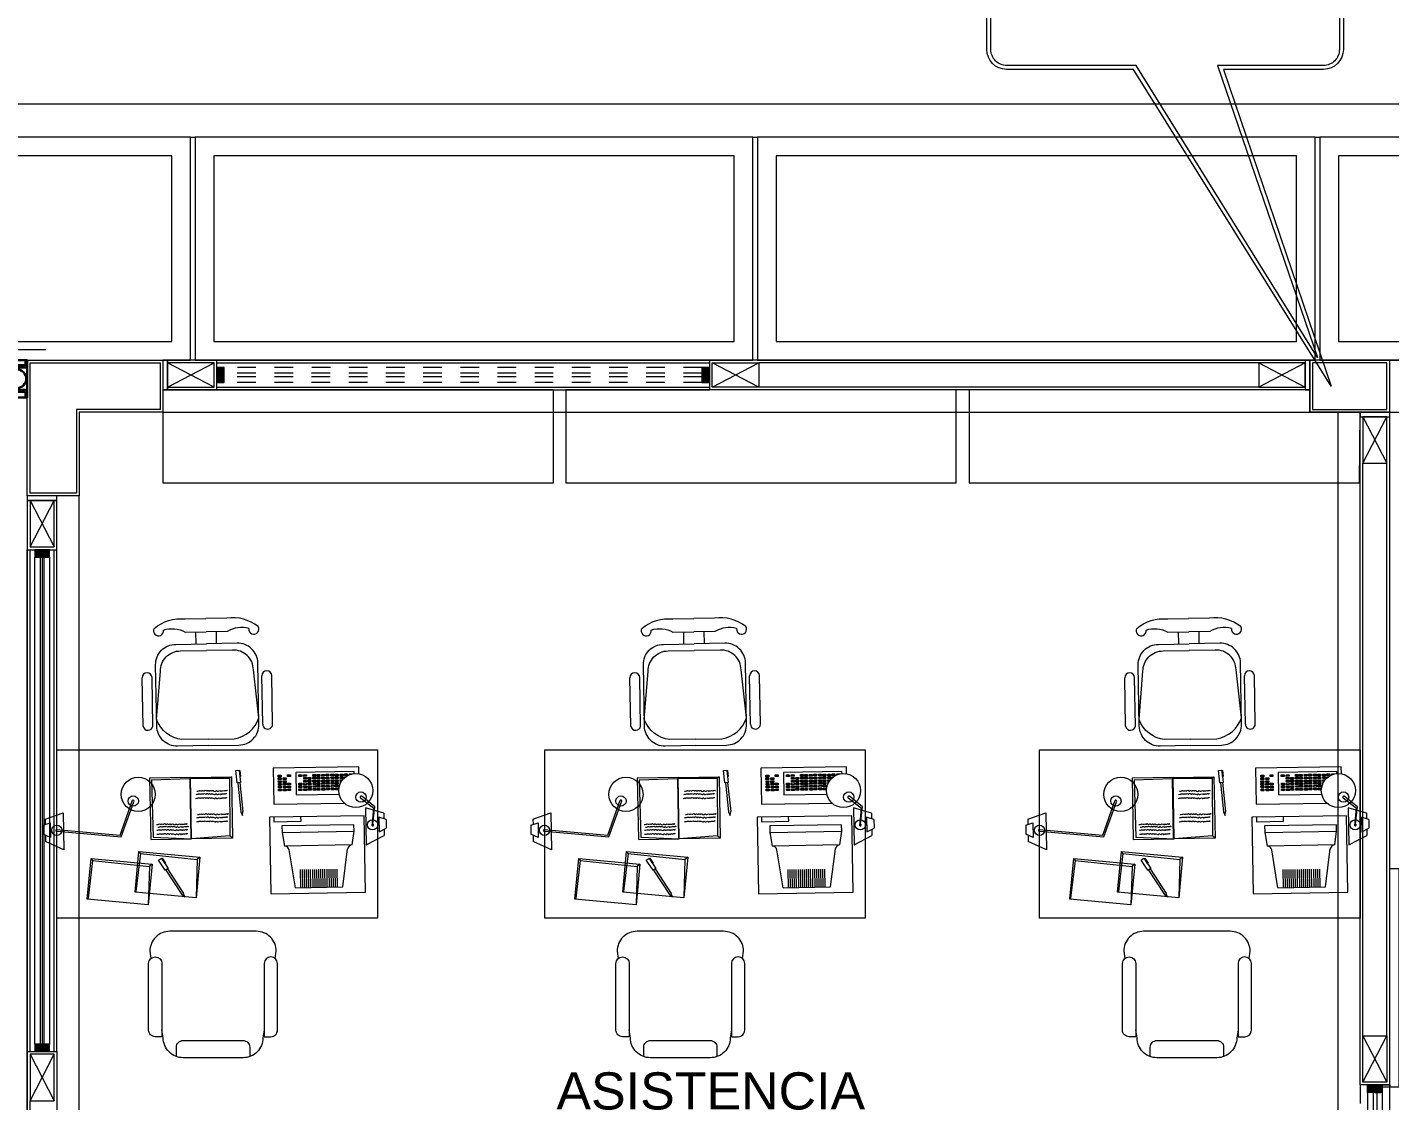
# Model space of a CAD drawing. Header units: metres. Extents: x 349075 to 349285, y 9281902 to 9282050.
# Drawn here: x 349103.76 to 349111.09, y 9281944.79 to 9281950.57 of the extents above; entities that cross this region are included whole.
import ezdxf

# ---------------------------------------------------------------- set-up
doc = ezdxf.new("R2010")
doc.units = ezdxf.units.M
doc.header["$LTSCALE"] = 0.25
for name, pattern in [('01 nivel$0$HIDDEN2', [0.1875, 0.125, -0.0625]), ('ACAD_ISO03W100', [30, 12, -18]), ('DASHED2', [0.762, 0.635, -0.127]), ('HIDDEN', [0.375, 0.25, -0.125])]:
    doc.linetypes.add(name, pattern=pattern)
doc.layers.add('0_VANOS', color=30, linetype='Continuous', lineweight=9)
doc.layers.add('ARQ-FONDO', color=253, linetype='CONTINUOUS', lineweight=9)
doc.styles.add('Arial_1', font='arial.ttf', dxfattribs={"height": 0.15})

# ---------------------------------------------------------------- blocks, each defined once
blk = doc.blocks.new('dsfd')
at = {"layer": 'ARQ-FONDO'}
for p, q in [((333298.399, 9094259.416), (333296.766, 9094259.416)), ((333300.842, 9094259.416), (333299.554, 9094259.416)), ((333296.511, 9094259.161), (333296.511, 9094258.428)), ((333301.097, 9094258.428), (333301.097, 9094259.161)), ((333296.766, 9094258.224), (333300.842, 9094258.224)), ((333296.766, 9094258.173), (333300.842, 9094258.173))]:
    blk.add_line(p, q, dxfattribs=at)
for points in [[(333299.554, 9094259.416), (333300.941, 9094263.493), (333298.399, 9094259.416)], [(333300.842, 9094259.365), (333299.478, 9094259.365), (333300.764, 9094263.123), (333298.432, 9094259.365), (333296.766, 9094259.365)]]:
    blk.add_lwpolyline(points, dxfattribs=at)
for points in [[(333296.766, 9094259.365, 0.414214), (333296.562, 9094259.161), (333296.562, 9094258.428, 0.414214), (333296.766, 9094258.224)], [(333300.842, 9094258.224, 0.414214), (333301.046, 9094258.428), (333301.046, 9094259.161, 0.414214), (333300.842, 9094259.365)]]:
    blk.add_lwpolyline(points, format="xyb", dxfattribs=at)
for centre, start, end in [((333296.766, 9094259.161), 90, 180), ((333300.842, 9094259.161), 0, 90), ((333296.766, 9094258.428), 180, 270), ((333300.842, 9094258.428), 270, 0)]:
    blk.add_arc(centre, 0.255, start, end, dxfattribs=at)
blk = doc.blocks.new('JUNTA VEREDA')
at = {"layer": 'ARQ-FONDO'}
blk.add_lwpolyline([(-0.0133, 1.2), (0.0121, 1.2), (0.0121, 0), (-0.0133, 0)], close=True, dxfattribs=at)
blk = doc.blocks.new('junta vereda 0.8')
at = {"layer": 'ARQ-FONDO'}
blk.add_lwpolyline([(0.0127, 0), (-0.0127, 0), (-0.0127, 0.8), (0.0127, 0.8)], close=True, dxfattribs=at)
blk = doc.blocks.new('VEREDAAAAA')
at = {"layer": 'ARQ-FONDO'}
for points in [[(-19.8301, -1.2), (-18.1524, -1.2), (-18.1524, 0), (-19.8301, 0)], [(-18.127, -1.2), (-15.127, -1.2), (-15.127, 0), (-18.127, 0)], [(-15.1016, -1.2), (-12.1016, -1.2), (-12.1016, 0), (-15.1016, 0)], [(-12.0762, -1.2), (-9.0762, -1.2), (-9.0762, 0), (-12.0762, 0)], [(-19.7301, -1.1), (-18.2524, -1.1), (-18.2524, -0.1), (-19.7301, -0.1)], [(-18.027, -1.1), (-15.227, -1.1), (-15.227, -0.1), (-18.027, -0.1)], [(-15.0016, -1.1), (-12.2016, -1.1), (-12.2016, -0.1), (-15.0016, -0.1)], [(-11.9762, -1.1), (-9.1762, -1.1), (-9.1762, -0.1), (-11.9762, -0.1)]]:
    blk.add_lwpolyline(points, close=True, dxfattribs=at)
for p in [(-18.1391, -1.2), (-15.1137, -1.2), (-12.0883, -1.2)]:
    blk.add_blockref('JUNTA VEREDA', p, dxfattribs=at)
at = {"layer": 'ARQ-FONDO', "rotation": 270}
blk.add_blockref('junta vereda 0.8', (-19.83, -1.2127), dxfattribs=at)
blk = doc.blocks.new('00_PTA_ 01')
at = {"layer": 'ARQ-FONDO'}
for points in [[(0, 0), (0.035, 0), (0.035, 0.025), (0.01, 0.025), (0.01, 0.065), (0, 0.065)], [(1, 0), (1, 0.065), (0.99, 0.065), (0.99, 0.025), (0.965, 0.025), (0.965, 0)], [(1.97, 0.105), (0.99, 0.105), (0.99, 0.065), (1.97, 0.065)]]:
    blk.add_lwpolyline(points, close=True, dxfattribs=at)
at = {"layer": 'ARQ-FONDO', "linetype": 'ACAD_ISO03W100', "ltscale": 0.01}
blk.add_arc((0.9904, 0.0646), 0.9804, 2.36213, 179.97615, dxfattribs=at)
at = {"layer": 'ARQ-FONDO', "linetype": 'HIDDEN', "ltscale": 0.25}
blk.add_arc((0.99, 0.065), 0.98, 359.9999999999994, 1.2213e-12, dxfattribs=at)
blk = doc.blocks.new('*U1753')
at = {"linetype": 'Continuous', "true_color": 0xbebebe}
for points in [[(3032.1314, 1351.1888), (3032.1314, 1351.2688), (3032.1714, 1351.2688), (3032.1714, 1351.1888)], [(3034.7414, 1351.1888), (3034.7414, 1351.2688), (3034.7814, 1351.2688), (3034.7814, 1351.1888)]]:
    blk.add_hatch(color=9, dxfattribs=at).paths.add_polyline_path(points)
at = {"layer": '0_VANOS', "linetype": 'Continuous'}
for p, q in [((3032.1314, 1351.2688), (3032.1714, 1351.2688)), ((3032.1314, 1351.2688), (3032.1314, 1351.1888)), ((3032.1714, 1351.2688), (3032.1714, 1351.1888)), ((3034.7414, 1351.1888), (3034.7414, 1351.2688)), ((3034.7414, 1351.2688), (3034.7814, 1351.2688)), ((3034.7814, 1351.2688), (3034.7814, 1351.1888)), ((3032.1714, 1351.1888), (3032.1314, 1351.1888)), ((3034.7814, 1351.1888), (3034.7414, 1351.1888))]:
    blk.add_line(p, q, dxfattribs=at)
at = {"layer": '0_VANOS', "linetype": '01 nivel$0$HIDDEN2', "ltscale": 0.5}
for p, q in [((3032.1708, 1351.2688), (3034.7408, 1351.2688)), ((3032.1714, 1351.2388), (3034.7414, 1351.2388)), ((3032.1714, 1351.2188), (3034.7414, 1351.2188)), ((3032.1714, 1351.1888), (3034.7414, 1351.1888))]:
    blk.add_line(p, q, dxfattribs=at)
at = {"layer": '0_VANOS', "linetype": '01 nivel$0$HIDDEN2'}
blk.add_line((3034.7414, 1351.2688), (3034.7814, 1351.2688), dxfattribs=at)
blk = doc.blocks.new('*U881')
at = {"linetype": 'Continuous', "lineweight": 0, "true_color": 0xbebebe}
for points in [[(3037.2524, 1360.5431), (3037.2124, 1360.5431), (3037.2124, 1360.4631), (3037.2524, 1360.4631)], [(3039.9124, 1360.5431), (3039.8724, 1360.5431), (3039.8724, 1360.4631), (3039.9124, 1360.4631)]]:
    blk.add_hatch(color=9, dxfattribs=at).paths.add_polyline_path(points)
at = {"layer": '0_VANOS', "linetype": 'Continuous'}
for p, q in [((3037.2524, 1360.5131), (3039.8724, 1360.5131)), ((3037.2524, 1360.5031), (3039.8724, 1360.5031)), ((3037.2524, 1360.4931), (3039.8724, 1360.4931))]:
    blk.add_line(p, q, dxfattribs=at)
for points in [[(3037.2124, 1360.5431), (3037.2124, 1360.4631), (3037.2524, 1360.4631), (3037.2524, 1360.5431)], [(3037.2524, 1360.5431), (3039.8724, 1360.5431), (3039.8724, 1360.4631), (3037.2524, 1360.4631)], [(3039.8724, 1360.5431), (3039.8724, 1360.4631), (3039.9124, 1360.4631), (3039.9124, 1360.5431)]]:
    blk.add_lwpolyline(points, close=True, dxfattribs=at)
blk = doc.blocks.new('montante')
at = {"layer": 'ARQ-FONDO', "lineweight": 30}
for p, q in [((0.0455, 0.07), (0.0455, 0.095)), ((0, 0.07), (0.0455, 0.07)), ((0, 0.06), (0.0555, 0.06)), ((0, -0.06), (0.0555, -0.06)), ((0, -0.07), (0.0455, -0.07)), ((0.0455, -0.07), (0.0455, -0.095))]:
    blk.add_line(p, q, dxfattribs=at)
blk.add_lwpolyline([(-0.0945, 0.1), (-0.0945, -0.1), (0.0555, -0.1), (0.0555, 0.1)], close=True, dxfattribs=at)
blk.add_circle((0, 0), 0.05, dxfattribs=at)
for centre, radius, start, end in [((0.0505, 0.095), 0.005, 0, 180), ((0, 0), 0.07, 90, 270), ((0, 0), 0.06, 90, 270), ((0.0505, -0.095), 0.005, 180, 0)]:
    blk.add_arc(centre, radius, start, end, dxfattribs=at)
blk = doc.blocks.new('ESCRITORIOOO TOPICO')
at = {"layer": 'ARQ-FONDO', "lineweight": 0}
for p, q in [((-0.9749, 1.4753), (-0.976, 1.5398)), ((-0.8649, 1.4772), (-0.866, 1.5417)), ((-1.2608, 1.0323), (-1.2654, 1.2932)), ((-1.2078, 1.0333), (-1.2124, 1.2941)), ((-0.6167, 1.0435), (-0.6212, 1.3043)), ((-0.5637, 1.0444), (-0.5682, 1.3053)), ((-0.1005, 0.8146), (-0.5614, 0.8066)), ((-0.5614, 0.8066), (-0.5581, 0.6126)), ((-0.0999, 0.7769), (-0.1005, 0.8146)), ((-1.2152, 0.7438), (-1.0099, 0.7522)), ((-1.2152, 0.7438), (-1.2058, 0.4364)), ((-1.0099, 0.7522), (-1.0043, 0.4263)), ((-1.0009, 0.7523), (-1.0055, 0.7561)), ((-0.7955, 0.751), (-1.0009, 0.7523)), ((-0.7855, 0.7601), (-0.7955, 0.751)), ((-0.7955, 0.751), (-0.7942, 0.4435)), ((-0.7612, 0.7939), (-0.7433, 0.7958)), ((-0.7541, 0.7285), (-0.7612, 0.7939)), ((-0.7442, 0.7939), (-0.7395, 0.7944)), ((-0.7442, 0.7939), (-0.7407, 0.762)), ((-0.7433, 0.7958), (-0.7362, 0.7303)), ((-0.7407, 0.762), (-0.736, 0.7625)), ((-0.7395, 0.7944), (-0.736, 0.7625)), ((-0.1244, 0.7899), (-0.4397, 0.7845)), ((-0.4397, 0.7845), (-0.4376, 0.6632)), ((-0.1242, 0.778), (-0.1244, 0.7899)), ((-0.7512, 0.7288), (-0.7541, 0.7285)), ((-0.7362, 0.7303), (-0.7512, 0.7287)), ((-0.7512, 0.7288), (-0.7342, 0.572)), ((-0.7403, 0.73), (-0.7233, 0.5732)), ((-0.4376, 0.6632), (-0.206, 0.6672)), ((-1.3834, 0.4465), (-1.3173, 0.6342)), ((-1.3781, 0.4368), (-1.3108, 0.6253)), ((-0.5581, 0.6126), (-0.1787, 0.6192)), ((-0.0192, 0.5893), (-0.0907, 0.6465)), ((-0.0142, 0.5992), (-0.0846, 0.6556)), ((0.0347, 0.5641), (-0.0632, 0.5945)), ((-0.0632, 0.5945), (-0.0598, 0.3953)), ((-0.0276, 0.4969), (-0.0192, 0.5893)), ((-0.024, 0.5073), (-0.0142, 0.5992)), ((-1.7985, 0.4997), (-1.7597, 0.5132)), ((-1.7872, 0.5325), (-1.6903, 0.5663)), ((-1.7872, 0.5325), (-1.7867, 0.5038)), ((-1.7597, 0.5132), (-1.7584, 0.4335)), ((-1.6903, 0.5663), (-1.6869, 0.3671)), ((-0.7342, 0.572), (-0.726, 0.5527)), ((-0.726, 0.5527), (-0.7233, 0.5732)), ((-0.0718, 0.5514), (-0.5812, 0.5426)), ((-0.5812, 0.5426), (-0.5741, 0.1302)), ((-0.557, 0.543), (-0.5566, 0.5187)), ((-0.5566, 0.5187), (-0.411, 0.5212)), ((-0.411, 0.5212), (-0.4114, 0.5455)), ((-0.0647, 0.139), (-0.0718, 0.5514)), ((0.008, 0.5438), (0.0094, 0.4641)), ((0.0472, 0.5316), (0.008, 0.5438)), ((0.0347, 0.5641), (0.0352, 0.5354)), ((0.0472, 0.5316), (0.048, 0.4837)), ((-1.7985, 0.4997), (-1.7976, 0.4517)), ((-1.7584, 0.4335), (-1.7976, 0.4517)), ((-1.7857, 0.4461), (-1.7851, 0.4126)), ((-1.7265, 0.4777), (-1.3834, 0.4465)), ((-1.7226, 0.4675), (-1.3781, 0.4368)), ((-0.7942, 0.4435), (-0.9998, 0.4264)), ((-0.7798, 0.4302), (-0.7942, 0.4435)), ((-0.1263, 0.5026), (-0.5134, 0.4959)), ((-0.5134, 0.4959), (-0.5128, 0.4616)), ((-0.5128, 0.4616), (-0.1257, 0.4683)), ((-0.5128, 0.4616), (-0.5003, 0.3876)), ((-0.1353, 0.3939), (-0.1257, 0.4683)), ((-0.1257, 0.4683), (-0.1263, 0.5026)), ((-0.0598, 0.3953), (0.0368, 0.4442)), ((0.0094, 0.4641), (0.048, 0.4837)), ((0.0362, 0.4777), (0.0368, 0.4442)), ((-1.6869, 0.3671), (-1.7851, 0.4126)), ((-1.2058, 0.4364), (-0.9998, 0.4264)), ((-0.1353, 0.3939), (-0.5003, 0.3876)), ((-0.4413, 0.164), (-0.4748, 0.368)), ((-0.1865, 0.1685), (-0.1601, 0.3735)), ((-1.5322, 0.3109), (-1.5566, 0.1069)), ((-1.5401, 0.3218), (-1.5322, 0.3109)), ((-1.5322, 0.3109), (-1.2265, 0.2776)), ((-1.2752, 0.348), (-1.2996, 0.144)), ((-1.2752, 0.348), (-1.2831, 0.359)), ((-1.2752, 0.348), (-0.9695, 0.3148)), ((-1.1772, 0.3124), (-1.1621, 0.3223)), ((-1.1411, 0.2574), (-1.1772, 0.3124)), ((-1.1621, 0.3223), (-1.126, 0.2672)), ((-1.162, 0.3202), (-1.1581, 0.3227)), ((-1.162, 0.3202), (-1.1444, 0.2933)), ((-1.1581, 0.3227), (-1.1405, 0.2959)), ((-1.1444, 0.2933), (-1.1405, 0.2959)), ((-0.9695, 0.3148), (-0.9755, 0.1086)), ((-0.9546, 0.3276), (-0.9695, 0.3148)), ((-1.2265, 0.2776), (-1.2325, 0.0715)), ((-1.2116, 0.2905), (-1.2265, 0.2776)), ((-1.1386, 0.2591), (-1.1411, 0.2574)), ((-1.126, 0.2672), (-1.1386, 0.259)), ((-1.1386, 0.2591), (-1.0521, 0.1271)), ((-1.1294, 0.2651), (-1.0429, 0.1332)), ((-0.4124, 0.1645), (-0.4141, 0.2611)), ((-0.4014, 0.1647), (-0.4031, 0.2613)), ((-0.3904, 0.1649), (-0.3921, 0.2615)), ((-0.3794, 0.1651), (-0.3811, 0.2617)), ((-0.3684, 0.1653), (-0.3701, 0.2619)), ((-0.3574, 0.1655), (-0.3591, 0.262)), ((-0.3464, 0.1657), (-0.3481, 0.2622)), ((-0.3354, 0.1659), (-0.3371, 0.2624)), ((-0.3354, 0.1659), (-0.3371, 0.2624)), ((-0.3244, 0.1661), (-0.3261, 0.2626)), ((-0.3134, 0.1663), (-0.3151, 0.2628)), ((-0.3024, 0.1664), (-0.3041, 0.263)), ((-0.2914, 0.1666), (-0.2931, 0.2632)), ((-0.2804, 0.1668), (-0.2821, 0.2634)), ((-0.2694, 0.167), (-0.2711, 0.2636)), ((-0.2584, 0.1672), (-0.2601, 0.2638)), ((-0.2474, 0.1674), (-0.2491, 0.264)), ((-0.2364, 0.1676), (-0.2381, 0.2641)), ((-0.2254, 0.1678), (-0.2271, 0.2643)), ((-0.2144, 0.168), (-0.2161, 0.2645)), ((-0.4413, 0.164), (-0.1865, 0.1685)), ((-1.5566, 0.1069), (-1.5608, 0.1028)), ((-1.2996, 0.144), (-1.3038, 0.14)), ((-1.0521, 0.1271), (-1.036, 0.1137)), ((-1.036, 0.1137), (-1.0429, 0.1332)), ((-0.5741, 0.1302), (-0.0647, 0.139))]:
    blk.add_line(p, q, dxfattribs=at)
for points in [[(-0.6416, 1.5688, 0.207066), (-0.8097, 1.6138), (-0.9222, 1.6119)], [(-1.2012, 1.5591, -0.207066), (-1.0347, 1.6099), (-0.9222, 1.6119)], [(-1.1511, 1.55, -0.214578), (-1.034, 1.5388), (-0.921, 1.5407)], [(-0.6913, 1.5579, 0.214578), (-0.808, 1.5427), (-0.921, 1.5407)], [(-0.9104, 0.9285), (-1.0753, 0.9256, -0.414214), (-1.1872, 1.0337), (-1.193, 1.3637, -0.418376), (-1.0848, 1.4733), (-0.9199, 1.4762)], [(-0.9104, 0.9285), (-0.7454, 0.9314, 0.414214), (-0.6373, 1.0432), (-0.643, 1.3732, 0.418376), (-0.7549, 1.4791), (-0.9199, 1.4762)], [(-0.911, 0.9631), (-1.0513, 0.9606, -0.28028), (-1.1878, 1.0683), (-1.1677, 1.3282, -0.418376), (-1.0595, 1.4379), (-0.9192, 1.4403)], [(-0.911, 0.9631), (-0.7707, 0.9655, 0.28028), (-0.6379, 1.0778), (-0.6671, 1.3369, 0.418376), (-0.7789, 1.4428), (-0.9192, 1.4403)]]:
    blk.add_lwpolyline(points, format="xyb", dxfattribs=at)
for points in [[(-1.7238, 0.9055), (0, 0.9055), (0, 0), (-1.7238, 0)], [(-1.0055, 0.7563), (-1.2255, 0.7525), (-1.2197, 0.4226), (-0.9998, 0.4264)], [(-1.0055, 0.7563), (-0.7855, 0.7601), (-0.7798, 0.4302), (-0.9998, 0.4264)], [(-0.5337, 0.7695), (-0.5181, 0.7698), (-0.5179, 0.7609), (-0.5335, 0.7607)], [(-0.5334, 0.7545), (-0.5178, 0.7548), (-0.5176, 0.746), (-0.5333, 0.7457)], [(-0.5332, 0.7389), (-0.5175, 0.7392), (-0.5174, 0.7303), (-0.533, 0.7301)], [(-0.5069, 0.755), (-0.4913, 0.7553), (-0.4911, 0.7464), (-0.5068, 0.7462)], [(-0.5066, 0.7394), (-0.491, 0.7396), (-0.4908, 0.7308), (-0.5065, 0.7305)], [(-0.484, 0.7704), (-0.4684, 0.7706), (-0.4682, 0.7618), (-0.4839, 0.7615)], [(-0.4235, 0.7714), (-0.4078, 0.7717), (-0.4077, 0.7628), (-0.4233, 0.7626)], [(-0.397, 0.7719), (-0.3813, 0.7721), (-0.3812, 0.7633), (-0.3968, 0.763)], [(-0.3967, 0.7569), (-0.381, 0.7572), (-0.3809, 0.7483), (-0.3965, 0.7481)], [(-0.3964, 0.7413), (-0.3808, 0.7415), (-0.3806, 0.7327), (-0.3963, 0.7324)], [(-0.3736, 0.7573), (-0.3579, 0.7576), (-0.3578, 0.7487), (-0.3734, 0.7485)], [(-0.3733, 0.7417), (-0.3576, 0.7419), (-0.3575, 0.7331), (-0.3731, 0.7328)], [(-0.3473, 0.7727), (-0.3316, 0.773), (-0.3315, 0.7642), (-0.3471, 0.7639)], [(-0.347, 0.7578), (-0.3314, 0.758), (-0.3312, 0.7492), (-0.3469, 0.7489)], [(-0.3468, 0.7421), (-0.3311, 0.7424), (-0.331, 0.7336), (-0.3466, 0.7333)], [(-0.3262, 0.7731), (-0.3106, 0.7734), (-0.3104, 0.7645), (-0.326, 0.7643)], [(-0.3259, 0.7581), (-0.3103, 0.7584), (-0.3101, 0.7496), (-0.3258, 0.7493)], [(-0.3257, 0.7425), (-0.31, 0.7428), (-0.3099, 0.7339), (-0.3255, 0.7337)], [(-0.2997, 0.7736), (-0.284, 0.7738), (-0.2839, 0.765), (-0.2995, 0.7647)], [(-0.2994, 0.7586), (-0.2838, 0.7589), (-0.2836, 0.75), (-0.2993, 0.7498)], [(-0.2991, 0.743), (-0.2835, 0.7432), (-0.2833, 0.7344), (-0.299, 0.7341)], [(-0.2765, 0.774), (-0.2609, 0.7742), (-0.2607, 0.7654), (-0.2764, 0.7651)], [(-0.2763, 0.759), (-0.2606, 0.7593), (-0.2605, 0.7504), (-0.2761, 0.7502)], [(-0.276, 0.7434), (-0.2604, 0.7436), (-0.2602, 0.7348), (-0.2759, 0.7345)], [(-0.25, 0.7744), (-0.2344, 0.7747), (-0.2342, 0.7659), (-0.2499, 0.7656)], [(-0.2497, 0.7595), (-0.2341, 0.7597), (-0.2339, 0.7509), (-0.2496, 0.7506)], [(-0.2495, 0.7438), (-0.2338, 0.7441), (-0.2337, 0.7353), (-0.2493, 0.735)], [(-0.2276, 0.7748), (-0.2119, 0.7751), (-0.2118, 0.7662), (-0.2274, 0.766)], [(-0.2273, 0.7598), (-0.2117, 0.7601), (-0.2115, 0.7513), (-0.2271, 0.751)], [(-0.227, 0.7442), (-0.2114, 0.7445), (-0.2112, 0.7356), (-0.2269, 0.7354)], [(-0.201, 0.7753), (-0.1854, 0.7755), (-0.1852, 0.7667), (-0.2009, 0.7664)], [(-0.2008, 0.7603), (-0.1851, 0.7606), (-0.185, 0.7517), (-0.2006, 0.7515)], [(-0.1779, 0.7757), (-0.1622, 0.7759), (-0.1621, 0.7671), (-0.1777, 0.7668)], [(-0.5329, 0.7246), (-0.5173, 0.7249), (-0.5171, 0.7161), (-0.5328, 0.7158)], [(-0.5327, 0.7097), (-0.517, 0.7099), (-0.5169, 0.7011), (-0.5325, 0.7008)], [(-0.5324, 0.694), (-0.5167, 0.6943), (-0.5166, 0.6855), (-0.5322, 0.6852)], [(-0.5064, 0.7251), (-0.4907, 0.7254), (-0.4906, 0.7165), (-0.5062, 0.7162)], [(-0.5061, 0.7101), (-0.4905, 0.7104), (-0.4903, 0.7016), (-0.506, 0.7013)], [(-0.5059, 0.6945), (-0.4902, 0.6948), (-0.4901, 0.6859), (-0.5057, 0.6857)], [(-0.4833, 0.7255), (-0.4676, 0.7258), (-0.4675, 0.7169), (-0.4831, 0.7166)], [(-0.483, 0.7105), (-0.4674, 0.7108), (-0.4672, 0.702), (-0.4828, 0.7017)], [(-0.4827, 0.6949), (-0.4671, 0.6952), (-0.4669, 0.6863), (-0.4826, 0.6861)], [(-0.4227, 0.7265), (-0.4071, 0.7268), (-0.4069, 0.718), (-0.4226, 0.7177)], [(-0.4225, 0.7116), (-0.4068, 0.7119), (-0.4067, 0.703), (-0.4223, 0.7027)], [(-0.4222, 0.6959), (-0.4065, 0.6962), (-0.4064, 0.6874), (-0.422, 0.6871)], [(-0.3962, 0.727), (-0.3805, 0.7273), (-0.3804, 0.7184), (-0.396, 0.7182)], [(-0.3959, 0.712), (-0.3803, 0.7123), (-0.3801, 0.7035), (-0.3958, 0.7032)], [(-0.3956, 0.6964), (-0.38, 0.6967), (-0.3798, 0.6878), (-0.3955, 0.6876)], [(-0.373, 0.7274), (-0.3574, 0.7277), (-0.3572, 0.7188), (-0.3729, 0.7186)], [(-0.3728, 0.7124), (-0.3571, 0.7127), (-0.357, 0.7039), (-0.3726, 0.7036)], [(-0.3725, 0.6968), (-0.3569, 0.6971), (-0.3567, 0.6882), (-0.3724, 0.688)], [(-0.3465, 0.7279), (-0.3309, 0.7281), (-0.3307, 0.7193), (-0.3464, 0.719)], [(-0.3463, 0.7129), (-0.3306, 0.7132), (-0.3305, 0.7043), (-0.3461, 0.7041)], [(-0.346, 0.6973), (-0.3303, 0.6975), (-0.3302, 0.6887), (-0.3458, 0.6884)], [(-0.3254, 0.7282), (-0.3098, 0.7285), (-0.3096, 0.7197), (-0.3253, 0.7194)], [(-0.3252, 0.7133), (-0.3095, 0.7135), (-0.3094, 0.7047), (-0.325, 0.7044)], [(-0.3249, 0.6976), (-0.3092, 0.6979), (-0.3091, 0.6891), (-0.3247, 0.6888)], [(-0.2989, 0.7287), (-0.2832, 0.729), (-0.2831, 0.7201), (-0.2987, 0.7198)], [(-0.2986, 0.7137), (-0.283, 0.714), (-0.2828, 0.7052), (-0.2985, 0.7049)], [(-0.2984, 0.6981), (-0.2827, 0.6984), (-0.2826, 0.6895), (-0.2982, 0.6893)], [(-0.2758, 0.7291), (-0.2601, 0.7294), (-0.26, 0.7205), (-0.2756, 0.7202)], [(-0.2755, 0.7141), (-0.2599, 0.7144), (-0.2597, 0.7056), (-0.2753, 0.7053)], [(-0.2752, 0.6985), (-0.2596, 0.6988), (-0.2594, 0.6899), (-0.2751, 0.6897)], [(-0.2492, 0.7295), (-0.2336, 0.7298), (-0.2334, 0.721), (-0.2491, 0.7207)], [(-0.249, 0.7146), (-0.2333, 0.7149), (-0.2332, 0.706), (-0.2488, 0.7057)], [(-0.2487, 0.6989), (-0.2331, 0.6992), (-0.2329, 0.6904), (-0.2485, 0.6901)], [(-0.2268, 0.7299), (-0.2111, 0.7302), (-0.211, 0.7214), (-0.2266, 0.7211)], [(-0.2265, 0.715), (-0.2109, 0.7152), (-0.2107, 0.7064), (-0.2264, 0.7061)], [(-0.2262, 0.6993), (-0.2106, 0.6996), (-0.2104, 0.6908), (-0.2261, 0.6905)], [(-1.561, 0.1028), (-1.5401, 0.3218), (-1.2116, 0.2905), (-1.2325, 0.0715)], [(-1.304, 0.14), (-1.2831, 0.359), (-0.9546, 0.3276), (-0.9755, 0.1086)]]:
    blk.add_lwpolyline(points, close=True, dxfattribs=at)
for points in [[(-0.1936, 0.7359), (-0.2003, 0.7358), (-0.2005, 0.7447), (-0.1871, 0.7449)], [(-0.1775, 0.7549), (-0.1776, 0.7607), (-0.1702, 0.7608)], [(-0.1513, 0.7714), (-0.1514, 0.7761), (-0.1357, 0.7764), (-0.1357, 0.7763)], [(-0.2001, 0.7239), (-0.2002, 0.7304), (-0.1969, 0.7305)]]:
    blk.add_lwpolyline(points, dxfattribs=at)
for centre, radius in [((-1.2868, 0.6662), 0.0919), ((-0.1162, 0.6865), 0.0919), ((-0.0884, 0.6516), 0.0277), ((-1.3134, 0.6304), 0.0277), ((-0.0258, 0.5021), 0.0277), ((-1.7245, 0.4726), 0.0277)]:
    blk.add_circle(centre, radius, dxfattribs=at)
for centre, radius, start, end in [((-1.1777, 1.546), 0.0269, 150.81591, 8.52796), ((-0.6646, 1.5549), 0.0269, 173.45827, 31.17032), ((-1.2389, 1.2936), 0.0265, 0.99311, 180.99311), ((-0.5947, 1.3048), 0.0265, 0.99311, 180.99311), ((-1.2345, 1.0377), 0.0269, 191.57118, 350.63508), ((-0.5902, 1.044), 0.0265, 180.99311, 0.99311), ((-1.3141, 0.6298), 0.0055, 305.96823, 125.96823), ((-0.0877, 0.651), 0.0055, 56.018, 236.018), ((-1.7245, 0.4726), 0.0055, 111.22931, 291.22931), ((-0.0258, 0.5021), 0.0055, 250.75692, 70.75692), ((-0.4987, 0.3633), 0.0244, 7.42687, 93.74116), ((-0.136, 0.3695), 0.0244, 88.24507, 174.55935)]:
    blk.add_arc(centre, radius, start, end, dxfattribs=at)
for points, knots in [([(-0.9758, 0.6662), (-0.972, 0.6664), (-0.9663, 0.6667), (-0.958, 0.6706), (-0.9512, 0.6662), (-0.944, 0.6714), (-0.9367, 0.6654), (-0.93, 0.6747), (-0.923, 0.6635), (-0.9168, 0.6741), (-0.9079, 0.663), (-0.9023, 0.6732), (-0.8965, 0.6653), (-0.8884, 0.6743), (-0.8756, 0.6588), (-0.8702, 0.6714), (-0.8612, 0.6604), (-0.8507, 0.6748), (-0.8446, 0.6631), (-0.8425, 0.6704), (-0.8382, 0.6656), (-0.8334, 0.6707), (-0.8264, 0.6667), (-0.8202, 0.6716), (-0.8153, 0.6664), (-0.8132, 0.6732), (-0.8116, 0.6698), (-0.8104, 0.67), (-0.8099, 0.6702)], [0, 0, 0, 0, 0.0113474, 0.0171504, 0.0259843, 0.0315932, 0.0404271, 0.0465814, 0.0563193, 0.0612894, 0.0731772, 0.0781475, 0.0860196, 0.0890327, 0.1091109, 0.1130472, 0.1196384, 0.1365864, 0.1405661, 0.1445023, 0.1489529, 0.1520995, 0.1621419, 0.1677098, 0.1721605, 0.1761402, 0.17813, 0.1795377, 0.1795377, 0.1795377, 0.1795377]), ([(-0.9715, 0.6834), (-0.9677, 0.6836), (-0.962, 0.6839), (-0.9538, 0.6878), (-0.9469, 0.6834), (-0.9397, 0.6886), (-0.9324, 0.6826), (-0.9258, 0.6919), (-0.9187, 0.6807), (-0.9125, 0.6913), (-0.9036, 0.6802), (-0.898, 0.6904), (-0.8922, 0.6826), (-0.8841, 0.6915), (-0.8713, 0.676), (-0.8659, 0.6886), (-0.857, 0.6776), (-0.8464, 0.692), (-0.8403, 0.6803), (-0.8383, 0.6876), (-0.8339, 0.6828), (-0.8291, 0.6879), (-0.8222, 0.6839), (-0.8159, 0.6888), (-0.8111, 0.6837), (-0.8089, 0.6904), (-0.8073, 0.687), (-0.8061, 0.6873), (-0.8056, 0.6874)], [0, 0, 0, 0, 0.0113474, 0.0171504, 0.0259843, 0.0315932, 0.0404271, 0.0465814, 0.0563193, 0.0612894, 0.0731772, 0.0781475, 0.0860196, 0.0890327, 0.1091109, 0.1130472, 0.1196384, 0.1365864, 0.1405661, 0.1445022, 0.1489529, 0.1520995, 0.1621419, 0.1677098, 0.1721605, 0.1761401, 0.17813, 0.1795377, 0.1795377, 0.1795377, 0.1795377]), ([(-0.9766, 0.6445), (-0.9728, 0.6447), (-0.9671, 0.645), (-0.9588, 0.6489), (-0.9519, 0.6445), (-0.9448, 0.6496), (-0.9374, 0.6437), (-0.9308, 0.653), (-0.9238, 0.6417), (-0.9175, 0.6524), (-0.9087, 0.6413), (-0.903, 0.6515), (-0.8973, 0.6436), (-0.8892, 0.6526), (-0.8764, 0.6371), (-0.8709, 0.6497), (-0.862, 0.6386), (-0.8514, 0.6531), (-0.8454, 0.6413), (-0.8433, 0.6486), (-0.839, 0.6438), (-0.8342, 0.649), (-0.8272, 0.645), (-0.821, 0.6499), (-0.8161, 0.6447), (-0.8139, 0.6514), (-0.8124, 0.648), (-0.8112, 0.6483), (-0.8107, 0.6484)], [0, 0, 0, 0, 0.0113474, 0.0171504, 0.0259843, 0.0315932, 0.0404271, 0.0465814, 0.0563193, 0.0612894, 0.0731771, 0.0781475, 0.0860196, 0.0890327, 0.1091109, 0.1130472, 0.1196384, 0.1365863, 0.1405661, 0.1445022, 0.1489529, 0.1520995, 0.1621419, 0.1677098, 0.1721605, 0.1761401, 0.17813, 0.1795377, 0.1795377, 0.1795377, 0.1795377]), ([(-0.9721, 0.5188), (-0.9683, 0.519), (-0.9626, 0.5193), (-0.9543, 0.5232), (-0.9475, 0.5188), (-0.9403, 0.524), (-0.933, 0.518), (-0.9263, 0.5273), (-0.9193, 0.5161), (-0.9131, 0.5267), (-0.9042, 0.5156), (-0.8986, 0.5258), (-0.8928, 0.518), (-0.8847, 0.5269), (-0.8719, 0.5114), (-0.8665, 0.524), (-0.8575, 0.513), (-0.847, 0.5274), (-0.8409, 0.5157), (-0.8388, 0.523), (-0.8345, 0.5182), (-0.8297, 0.5233), (-0.8227, 0.5193), (-0.8165, 0.5242), (-0.8116, 0.5191), (-0.8095, 0.5258), (-0.8079, 0.5224), (-0.8067, 0.5227), (-0.8062, 0.5228)], [0, 0, 0, 0, 0.0113474, 0.0171504, 0.0259843, 0.0315932, 0.0404271, 0.0465814, 0.0563193, 0.0612894, 0.0731771, 0.0781475, 0.0860196, 0.0890327, 0.1091109, 0.1130472, 0.1196384, 0.1365863, 0.1405661, 0.1445022, 0.1489528, 0.1520994, 0.1621419, 0.1677098, 0.1721605, 0.1761401, 0.17813, 0.1795377, 0.1795377, 0.1795377, 0.1795377]), ([(-0.9713, 0.5405), (-0.9675, 0.5407), (-0.9618, 0.5411), (-0.9536, 0.5449), (-0.9467, 0.5405), (-0.9395, 0.5457), (-0.9322, 0.5398), (-0.9256, 0.5491), (-0.9186, 0.5378), (-0.9123, 0.5484), (-0.9034, 0.5374), (-0.8978, 0.5476), (-0.8921, 0.5397), (-0.8839, 0.5487), (-0.8712, 0.5332), (-0.8657, 0.5458), (-0.8568, 0.5347), (-0.8462, 0.5492), (-0.8402, 0.5374), (-0.8381, 0.5447), (-0.8338, 0.5399), (-0.8289, 0.5451), (-0.822, 0.5411), (-0.8158, 0.546), (-0.8109, 0.5408), (-0.8087, 0.5475), (-0.8071, 0.5441), (-0.8059, 0.5444), (-0.8054, 0.5445)], [0, 0, 0, 0, 0.0113474, 0.0171504, 0.0259843, 0.0315932, 0.0404271, 0.0465814, 0.0563193, 0.0612894, 0.0731771, 0.0781475, 0.0860196, 0.0890327, 0.1091109, 0.1130472, 0.1196384, 0.1365863, 0.1405661, 0.1445022, 0.1489529, 0.1520995, 0.1621419, 0.1677098, 0.1721605, 0.1761401, 0.17813, 0.1795377, 0.1795377, 0.1795377, 0.1795377]), ([(-0.9671, 0.5578), (-0.9633, 0.558), (-0.9575, 0.5583), (-0.9493, 0.5622), (-0.9424, 0.5578), (-0.9353, 0.5629), (-0.9279, 0.557), (-0.9213, 0.5663), (-0.9143, 0.555), (-0.908, 0.5657), (-0.8992, 0.5546), (-0.8935, 0.5648), (-0.8878, 0.5569), (-0.8796, 0.5659), (-0.8669, 0.5504), (-0.8614, 0.563), (-0.8525, 0.5519), (-0.8419, 0.5664), (-0.8359, 0.5546), (-0.8338, 0.5619), (-0.8295, 0.5571), (-0.8246, 0.5623), (-0.8177, 0.5583), (-0.8115, 0.5632), (-0.8066, 0.558), (-0.8044, 0.5647), (-0.8029, 0.5613), (-0.8017, 0.5616), (-0.8012, 0.5617)], [0, 0, 0, 0, 0.0113474, 0.0171504, 0.0259843, 0.0315932, 0.0404271, 0.0465814, 0.0563193, 0.0612894, 0.0731771, 0.0781475, 0.0860196, 0.0890327, 0.1091109, 0.1130472, 0.1196384, 0.1365864, 0.1405661, 0.1445022, 0.1489529, 0.1520995, 0.1621419, 0.1677098, 0.1721605, 0.1761401, 0.17813, 0.1795377, 0.1795377, 0.1795377, 0.1795377]), ([(-1.1891, 0.5036), (-1.1853, 0.5038), (-1.1796, 0.5041), (-1.1714, 0.508), (-1.1645, 0.5036), (-1.1573, 0.5088), (-1.15, 0.5029), (-1.1434, 0.5121), (-1.1363, 0.5009), (-1.1301, 0.5115), (-1.1212, 0.5004), (-1.1156, 0.5106), (-1.1099, 0.5028), (-1.1017, 0.5117), (-1.089, 0.4962), (-1.0835, 0.5088), (-1.0746, 0.4978), (-1.064, 0.5123), (-1.058, 0.5005), (-1.0559, 0.5078), (-1.0516, 0.503), (-1.0467, 0.5081), (-1.0398, 0.5042), (-1.0335, 0.509), (-1.0287, 0.5039), (-1.0265, 0.5106), (-1.0249, 0.5072), (-1.0237, 0.5075), (-1.0232, 0.5076)], [0, 0, 0, 0, 0.0113474, 0.0171504, 0.0259843, 0.0315932, 0.0404271, 0.0465814, 0.0563193, 0.0612894, 0.0731771, 0.0781475, 0.0860196, 0.0890327, 0.1091109, 0.1130472, 0.1196384, 0.1365864, 0.1405661, 0.1445022, 0.1489529, 0.1520995, 0.1621419, 0.1677098, 0.1721605, 0.1761401, 0.17813, 0.1795377, 0.1795377, 0.1795377, 0.1795377]), ([(-1.1871, 0.4511), (-1.1833, 0.4513), (-1.1776, 0.4516), (-1.1693, 0.4555), (-1.1624, 0.4511), (-1.1553, 0.4563), (-1.1479, 0.4503), (-1.1413, 0.4596), (-1.1343, 0.4484), (-1.1281, 0.459), (-1.1192, 0.4479), (-1.1135, 0.4581), (-1.1078, 0.4502), (-1.0997, 0.4592), (-1.0869, 0.4437), (-1.0814, 0.4563), (-1.0725, 0.4452), (-1.062, 0.4597), (-1.0559, 0.448), (-1.0538, 0.4552), (-1.0495, 0.4505), (-1.0447, 0.4556), (-1.0377, 0.4516), (-1.0315, 0.4565), (-1.0266, 0.4513), (-1.0244, 0.4581), (-1.0229, 0.4547), (-1.0217, 0.4549), (-1.0212, 0.4551)], [0, 0, 0, 0, 0.0113474, 0.0171504, 0.0259843, 0.0315932, 0.0404271, 0.0465814, 0.0563193, 0.0612894, 0.0731771, 0.0781475, 0.0860196, 0.0890327, 0.1091109, 0.1130472, 0.1196384, 0.1365864, 0.1405661, 0.1445022, 0.1489529, 0.1520995, 0.1621419, 0.1677098, 0.1721605, 0.1761401, 0.17813, 0.1795377, 0.1795377, 0.1795377, 0.1795377]), ([(-1.1863, 0.4728), (-1.1825, 0.473), (-1.1768, 0.4733), (-1.1686, 0.4772), (-1.1617, 0.4728), (-1.1545, 0.478), (-1.1472, 0.472), (-1.1406, 0.4813), (-1.1335, 0.4701), (-1.1273, 0.4807), (-1.1184, 0.4696), (-1.1128, 0.4798), (-1.107, 0.472), (-1.0989, 0.4809), (-1.0861, 0.4654), (-1.0807, 0.478), (-1.0717, 0.467), (-1.0612, 0.4814), (-1.0551, 0.4697), (-1.053, 0.477), (-1.0487, 0.4722), (-1.0439, 0.4773), (-1.037, 0.4733), (-1.0307, 0.4782), (-1.0259, 0.4731), (-1.0237, 0.4798), (-1.0221, 0.4764), (-1.0209, 0.4767), (-1.0204, 0.4768)], [0, 0, 0, 0, 0.0113474, 0.0171504, 0.0259843, 0.0315932, 0.0404271, 0.0465814, 0.0563193, 0.0612894, 0.0731772, 0.0781475, 0.0860196, 0.0890327, 0.1091109, 0.1130472, 0.1196384, 0.1365864, 0.1405661, 0.1445023, 0.1489529, 0.1520995, 0.1621419, 0.1677098, 0.1721605, 0.1761402, 0.17813, 0.1795377, 0.1795377, 0.1795377, 0.1795377]), ([(-1.182, 0.49), (-1.1782, 0.4902), (-1.1725, 0.4905), (-1.1643, 0.4944), (-1.1574, 0.49), (-1.1502, 0.4952), (-1.1429, 0.4893), (-1.1363, 0.4986), (-1.1293, 0.4873), (-1.123, 0.4979), (-1.1141, 0.4869), (-1.1085, 0.4971), (-1.1028, 0.4892), (-1.0946, 0.4981), (-1.0819, 0.4826), (-1.0764, 0.4952), (-1.0675, 0.4842), (-1.0569, 0.4987), (-1.0509, 0.4869), (-1.0488, 0.4942), (-1.0445, 0.4894), (-1.0396, 0.4945), (-1.0327, 0.4906), (-1.0265, 0.4955), (-1.0216, 0.4903), (-1.0194, 0.497), (-1.0178, 0.4936), (-1.0166, 0.4939), (-1.0161, 0.494)], [0, 0, 0, 0, 0.0113474, 0.0171504, 0.0259843, 0.0315932, 0.0404271, 0.0465814, 0.0563193, 0.0612894, 0.0731771, 0.0781475, 0.0860196, 0.0890327, 0.1091109, 0.1130472, 0.1196384, 0.1365864, 0.1405661, 0.1445022, 0.1489529, 0.1520995, 0.1621419, 0.1677098, 0.1721605, 0.1761401, 0.17813, 0.1795377, 0.1795377, 0.1795377, 0.1795377])]:
    blk.add_open_spline(points, degree=3, knots=knots, dxfattribs=at)
blk = doc.blocks.new('SILLAAAAA')
at = {"layer": 'ARQ-FONDO', "lineweight": 0}
for points in [[(-0.3341, -0.1464), (-0.3401, -0.1074, -0.414214), (-0.2327, 0), (0.2327, 0, -0.414214), (0.3401, -0.1074), (0.3341, -0.1464)], [(-0.275, -0.5308), (-0.2685, -0.5729, 0.414214), (-0.1611, -0.6803), (0.1611, -0.6803, 0.414214), (0.2685, -0.5729), (0.275, -0.5308)], [(0.1969, -0.6741), (0.1969, -0.6235, 0.414214), (0.1611, -0.5877), (-0.1611, -0.5877, 0.414214), (-0.1969, -0.6235), (-0.1969, -0.6741)]]:
    blk.add_lwpolyline(points, format="xyb", dxfattribs=at)
for points in [[(-0.275, -0.5674), (-0.3108, -0.5674, -0.414214), (-0.3466, -0.5316), (-0.3466, -0.1735, -1), (-0.275, -0.1735)], [(0.3466, -0.5316), (0.3466, -0.1735, 1), (0.275, -0.1735), (0.275, -0.5674), (0.3108, -0.5674, 0.414214)]]:
    blk.add_lwpolyline(points, format="xyb", close=True, dxfattribs=at)
blk = doc.blocks.new('*U1735')
at = {"linetype": 'Continuous', "true_color": 0xbebebe}
for points in [[(3032.1314, 1351.1888), (3032.1314, 1351.2688), (3032.1714, 1351.2688), (3032.1714, 1351.1888)], [(3033.2914, 1351.1888), (3033.2914, 1351.2688), (3033.3314, 1351.2688), (3033.3314, 1351.1888)]]:
    blk.add_hatch(color=9, dxfattribs=at).paths.add_polyline_path(points)
at = {"layer": '0_VANOS', "linetype": 'Continuous'}
for p, q in [((3032.1314, 1351.2688), (3032.1714, 1351.2688)), ((3032.1314, 1351.2688), (3032.1314, 1351.1888)), ((3032.1714, 1351.2688), (3032.1714, 1351.1888)), ((3033.2914, 1351.1888), (3033.2914, 1351.2688)), ((3033.2914, 1351.2688), (3033.3314, 1351.2688)), ((3033.3314, 1351.2688), (3033.3314, 1351.1888)), ((3032.1714, 1351.1888), (3032.1314, 1351.1888)), ((3033.3314, 1351.1888), (3033.2914, 1351.1888))]:
    blk.add_line(p, q, dxfattribs=at)
at = {"layer": '0_VANOS', "linetype": '01 nivel$0$HIDDEN2', "ltscale": 0.5}
for p, q in [((3032.1708, 1351.2688), (3033.2908, 1351.2688)), ((3032.1714, 1351.2388), (3033.2914, 1351.2388)), ((3032.1714, 1351.2188), (3033.2914, 1351.2188)), ((3032.1714, 1351.1888), (3033.2914, 1351.1888))]:
    blk.add_line(p, q, dxfattribs=at)
at = {"layer": '0_VANOS', "linetype": '01 nivel$0$HIDDEN2'}
blk.add_line((3033.2914, 1351.2688), (3033.3314, 1351.2688), dxfattribs=at)
blk = doc.blocks.new('ADMIII PLATA GG')
at = {"layer": 'ARQ-FONDO'}
for p, q in [((-16.81, -0.13), (-17.06, 0)), ((-17.06, -0.13), (-16.81, 0)), ((-16.795, 0.015), (-14.145, 0.015)), ((-16.795, 0), (-14.145, 0)), ((-10.815, 0.015), (-14.145, 0.015)), ((-14.145, 0.015), (-14.145, -0.145)), ((-14.13, -0.13, 20.5486), (-13.88, 0, 20.5486)), ((-13.88, -0.13, 20.5486), (-14.13, 0, 20.5486)), ((-11.19, 0), (-13.88, 0)), ((-11.19, 0), (-10.94, -0.13)), ((-10.94, 0), (-11.19, -0.13)), ((-16.795, -0.13), (-14.145, -0.13)), ((-16.795, -0.145), (-14.145, -0.145)), ((-10.94, -0.145), (-14.145, -0.145)), ((-11.19, -0.13), (-13.88, -0.13)), ((-10.645, -3.885), (-10.645, -0.265)), ((-10.63, -0.54), (-10.5, -0.29)), ((-10.63, -0.29), (-10.5, -0.54)), ((-10.485, -3.885), (-10.485, -0.265)), ((-10.63, -3.62), (-10.63, -0.54)), ((-10.5, -3.62), (-10.5, -0.54)), ((-17.8, -0.99), (-17.67, -0.74)), ((-17.8, -0.74), (-17.67, -0.99)), ((-17.815, -3.705), (-17.815, -1.005)), ((-17.8, -3.705), (-17.8, -1.005)), ((-17.67, -3.705), (-17.67, -1.005)), ((-17.655, -3.705), (-17.655, -1.005)), ((-10.63, -3.62), (-10.5, -3.87)), ((-10.63, -3.87), (-10.5, -3.62)), ((-17.815, -3.705), (-17.655, -3.705)), ((-17.815, -5.36), (-17.815, -3.705)), ((-17.815, -3.705), (-17.655, -3.705)), ((-17.8, -3.97, 684.9178), (-17.67, -3.72, 684.9178)), ((-17.8, -3.72, 684.9178), (-17.67, -3.97, 684.9178)), ((-17.655, -3.705), (-17.655, -5.36)), ((-10.485, -3.885), (-10.645, -3.885)), ((-17.8, -5.11), (-17.8, -3.97))]:
    blk.add_line(p, q, dxfattribs=at)
at = {"layer": 'ARQ-FONDO', "ltscale": 0.7}
for points in [[(1.515, 1.392), (-19.315, 1.392), (-19.315, -23.938), (1.515, -23.938)], [(-17.535, -0.715), (-17.815, -0.715), (-17.815, -21.585), (-17.535, -21.585)]]:
    blk.add_lwpolyline(points, close=True, dxfattribs=at)
at = {"layer": 'ARQ-FONDO'}
for points, elevation in [([(-17.815, -0.715), (-17.815, 0.015), (-17.085, 0.015), (-17.085, -0.265), (-17.535, -0.265), (-17.535, -0.715)], 0), ([(-17.085, -0.145), (-17.06, -0.145), (-17.06, 0.015), (-17.085, 0.015)], 0), ([(-17.06, -0.145), (-16.795, -0.145), (-16.795, 0.015), (-17.06, 0.015)], 0), ([(-17.06, -0.13), (-16.81, -0.13), (-16.81, 0), (-17.06, 0)], 0), ([(-13.88, -0.13), (-14.13, -0.13), (-14.13, 0), (-13.88, 0)], 20.5486), ([(-10.94, 0), (-11.19, 0), (-11.19, -0.13), (-10.94, -0.13)], 0), ([(-10.915, 0.015), (-10.94, 0.015), (-10.94, -0.145), (-10.915, -0.145)], 0), ([(-10.485, 0.015), (-10.915, 0.015), (-10.915, -0.265), (-10.485, -0.265)], 0), ([(-10.5, 0), (-10.9, 0), (-10.9, -0.25), (-10.5, -0.25)], 0), ([(-10.645, -0.265), (-10.645, -0.29), (-10.485, -0.29), (-10.485, -0.265)], 0), ([(-10.63, -0.29), (-10.63, -0.54), (-10.5, -0.54), (-10.5, -0.29)], 0), ([(-10.63, -3.87), (-10.63, -3.62), (-10.5, -3.62), (-10.5, -3.87)], 0), ([(-17.8, -3.72), (-17.8, -3.97), (-17.67, -3.97), (-17.67, -3.72)], 684.9178)]:
    blk.add_lwpolyline(points, close=True, dxfattribs=dict(at, elevation=elevation))
at = {"layer": 'ARQ-FONDO', "elevation": 0}
blk.add_lwpolyline([(-17.8, -0.7), (-17.8, 0), (-17.1, 0), (-17.1, -0.25), (-17.55, -0.25), (-17.55, -0.7), (-17.8, -0.7)], dxfattribs=at)
at = {"layer": 'ARQ-FONDO', "ltscale": 0.7, "elevation": 0}
for points in [[(-0.715, -0.265), (-0.715, 0.015), (-17.085, 0.015), (-17.085, -0.265)], [(-10.485, -0.265), (-10.765, -0.265), (-10.765, -22.05), (-10.485, -22.05)]]:
    blk.add_lwpolyline(points, close=True, dxfattribs=at)
at = {"layer": 'ARQ-FONDO', "lineweight": 0, "elevation": 0}
for points in [[(-17.085, -0.645), (-14.9846, -0.645), (-14.9846, -0.145), (-17.085, -0.145)], [(-14.9181, -0.645), (-12.8178, -0.645), (-12.8178, -0.145), (-14.9181, -0.145)], [(-12.7481, -0.645), (-10.6478, -0.645), (-10.645, -0.265), (-10.915, -0.265), (-10.915, -0.145), (-12.7481, -0.145)]]:
    blk.add_lwpolyline(points, close=True, dxfattribs=at)
at = {"layer": 'ARQ-FONDO'}
for points in [[(-17.815, -0.715), (-17.815, -0.74), (-17.655, -0.74), (-17.655, -0.715)], [(-17.815, -0.74), (-17.815, -1.005), (-17.655, -1.005), (-17.655, -0.74)], [(-17.8, -0.74), (-17.8, -0.99), (-17.67, -0.99), (-17.67, -0.74)]]:
    blk.add_lwpolyline(points, close=True, dxfattribs=at)
at = {"layer": 'ARQ-FONDO', "linetype": 'DASHED2', "ltscale": 0.3}
blk.add_lwpolyline([(-10.485, -5.085), (-10.485, -3.885), (-10.645, -3.885), (-10.645, -5.085)], close=True, dxfattribs=at)
at = {"layer": 'ARQ-FONDO', "lineweight": 0}
blk.add_blockref('montante', (-17.8705, -0.085), dxfattribs=at)
at = {"layer": 'ARQ-FONDO', "xscale": -1}
blk.add_blockref('*U1753', (3017.9864, -1351.2938), dxfattribs=at)
at = {"layer": 'ARQ-FONDO', "rotation": 270}
for name, p in [('*U881', (-1378.2381, 3036.2074)), ('*U1735', (-1361.7938, 3028.2464, -684.9178))]:
    blk.add_blockref(name, p, dxfattribs=at)
at = {"layer": 'ARQ-FONDO', "lineweight": 5}
for p in [(-15.9312, -2.9874), (-13.3074, -2.9874), (-10.645, -2.9874)]:
    blk.add_blockref('ESCRITORIOOO TOPICO', p, dxfattribs=at)
at = {"layer": 'ARQ-FONDO', "xscale": -1.199999999999817, "yscale": 1.199999999999817, "zscale": 1.199999999999817, "rotation": 270}
blk.add_blockref('00_PTA_ 01', (-10.563, -5.085), dxfattribs=at)
at = {"layer": 'ARQ-FONDO', "lineweight": 5, "xscale": -1}
for p in [(-16.8153, -3.0582, 0), (-14.3014, -3.0582, 0), (-11.5762, -3.0582, 0)]:
    blk.add_blockref('SILLAAAAA', p, dxfattribs=at)
at = {"layer": 'ARQ-FONDO', "insert": (-15.3126, -3.817), "char_height": 0.2, "width": 2.349898, "attachment_point": 1, "style": 'Arial_1'}
blk.add_mtext('\\pxqc;ASISTENCIA SOCIAL', dxfattribs=at)

msp = doc.modelspace()

# ---------------------------------------------------------------- linework, layer by layer
at = {"layer": 'ARQ-FONDO', "lineweight": 0}
msp.add_line((349103.8598, 9281948.8299), (349102.8347, 9281948.8299), dxfattribs=at)

# ---------------------------------------------------------------- block references
at = {"layer": 'ARQ-FONDO', "extrusion": (-1.0001e-10, -0.025636, 0.999671), "xscale": -0.418244986072509, "yscale": 0.4182449860725096, "zscale": 0.4182449860725096, "rotation": 180}
msp.add_blockref('dsfd', (209709.2914, 13082528.1344, -237953.5558), dxfattribs=at)
at = {"layer": 'ARQ-FONDO', "lineweight": 5}
for name, p in [('ADMIII PLATA GG', (349121.5748, 9281948.7594)), ('VEREDAAAAA', (349122.7898, 9281949.9744))]:
    msp.add_blockref(name, p, dxfattribs=at)

doc.saveas('drawing.dxf')
